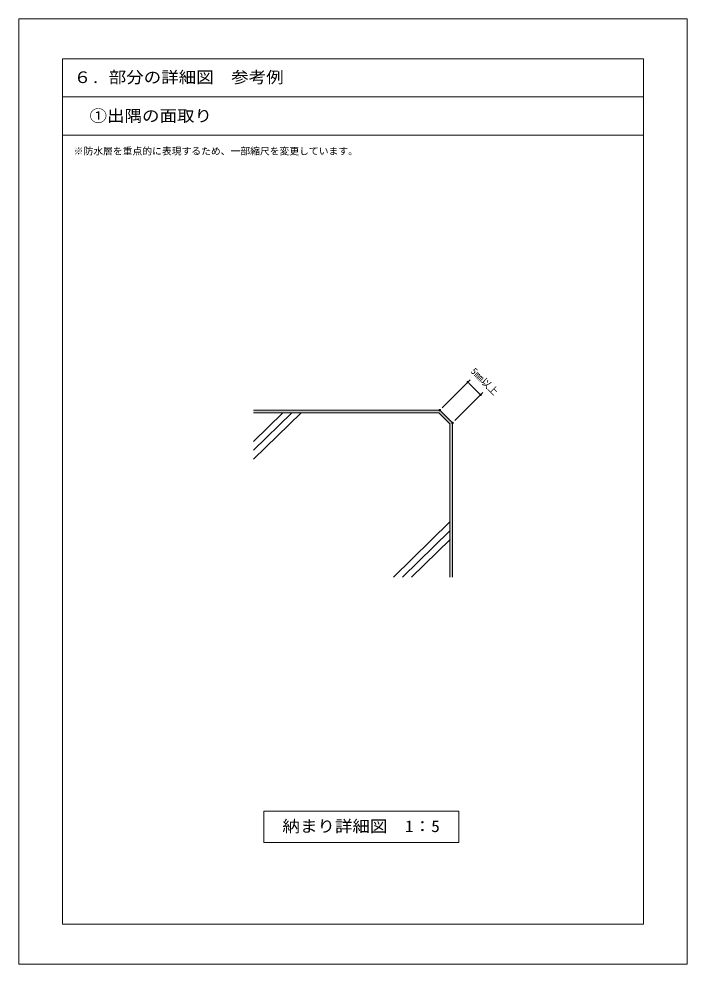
# Model space of a CAD drawing. Units: millimetres, scale not verified. Extents: x -505 to 545, y -737 to 748.
import ezdxf
from ezdxf.enums import TextEntityAlignment as Align

# ---------------------------------------------------------------- set-up
doc = ezdxf.new("R2010")
doc.units = ezdxf.units.MM
doc.header["$LTSCALE"] = 5
doc.header["$PDMODE"] = 32
doc.header["$PDSIZE"] = 2.5
for name, color, linetype, lineweight in [('0-0_0', 6, 'Continuous', 18), ('0-1_WAKU', 6, 'Continuous', 18), ('0-2_KUTAI', 7, 'Continuous', 18)]:
    doc.layers.add(name, color=color, linetype=linetype, lineweight=lineweight)
doc.styles.add('ＭＳ ゴシック', font='')
doc.styles.get('ＭＳ ゴシック').set_extended_font_data('MS Gothic')

# ---------------------------------------------------------------- blocks, each defined once
blk = doc.blocks.new('_DOT')
at = {"layer": '0-0_0', "color": 7}
for p, q in [((-0.833, 0), (-1.667, 0)), ((0.417, 0), (-0.417, 0))]:
    blk.add_line(p, q, dxfattribs=at)
blk.add_circle((0, 0), 0.417, dxfattribs=at)
blk = doc.blocks.new('block1')
at = {"layer": '0-2_KUTAI', "color": 1}
for p, q in [((-29.916, -7.916), (14.139, 36.139)), ((-9.916, -27.916), (34.139, 16.139)), ((14.139, 29.068), (27.068, 16.139))]:
    blk.add_line(p, q, dxfattribs=at)
at = {"layer": '0-2_KUTAI', "color": 2}
blk.add_line((-33.452, -11.452), (-13.452, -31.452), dxfattribs=at)
at = {"layer": '0-2_KUTAI', "color": 4}
blk.add_line((-17.452, -33.109), (-35.109, -15.452), dxfattribs=at)
at = {"layer": '0-2_KUTAI'}
for p in [(30.603, 12.603), (-33.452, -11.452), (-13.452, -31.452)]:
    blk.add_point(p, dxfattribs=at)
at = {"layer": '0-2_KUTAI', "xscale": 3, "yscale": 3}
for p, rotation in [((10.603, 32.603), 135), ((30.603, 12.603), 315)]:
    blk.add_blockref('_DOT', p, dxfattribs=dict(at, rotation=rotation))
at = {"layer": '0-2_KUTAI', "style": 'ＭＳ ゴシック'}
blk.add_text('5mm以上', height=11, rotation=315, dxfattribs=at).set_placement((11.948, 46.264), align=Align.BOTTOM_LEFT)

msp = doc.modelspace()

# ---------------------------------------------------------------- linework, layer by layer
at = {"layer": '0-0_0'}
for p, q in [((-436.285, 685.928), (-436.285, -674.072)), ((476.215, 685.928), (-436.285, 685.928)), ((476.215, 685.928), (476.215, -674.072)), ((476.215, 625.928), (-436.285, 625.928)), ((476.215, 565.928), (-436.285, 565.928)), ((476.215, -674.072), (-436.285, -674.072))]:
    msp.add_line(p, q, dxfattribs=at)
at = {"layer": '0-0_0', "color": 7}
msp.add_lwpolyline([(-505.035, -736.572), (544.965, -736.572), (544.965, 748.428), (-505.035, 748.428)], close=True, dxfattribs=at)
at = {"layer": '0-1_WAKU'}
for p, q in [((-436.285, 685.928), (-436.285, -674.072)), ((476.215, 685.928), (-436.285, 685.928)), ((476.215, 685.928), (476.215, -674.072)), ((476.215, -674.072), (-436.285, -674.072))]:
    msp.add_line(p, q, dxfattribs=at)
at = {"layer": '0-2_KUTAI', "color": 2}
for p, q in [((-136.375, 133.749), (156.348, 133.749)), ((176.348, 113.749), (176.348, -128.679))]:
    msp.add_line(p, q, dxfattribs=at)
at = {"layer": '0-2_KUTAI', "color": 4}
for p, q in [((-136.375, 84.694), (-90.281, 129.749)), ((-136.375, 70.71), (-75.974, 129.749)), ((-136.375, 56.727), (-61.668, 129.749)), ((154.691, 129.749), (-136.375, 129.749)), ((172.348, -128.679), (172.348, 112.092)), ((83.398, -128.679), (172.348, -41.735)), ((97.704, -128.679), (172.348, -55.719)), ((112.011, -128.679), (172.46, -69.593)), ((-119.904, -545.602), (186.12, -545.602))]:
    msp.add_line(p, q, dxfattribs=at)
msp.add_lwpolyline([(-119.904, -496.376), (186.12, -496.376), (186.12, -545.602), (-119.904, -545.602)], close=True, dxfattribs=at)
at = {"layer": '0-2_KUTAI'}
for points in [[(-136.375, 133.749), (-136.375, 129.749), (154.691, 129.749)], [(156.348, 133.749), (-136.375, 133.749), (154.691, 129.749)], [(156.348, 133.749), (154.691, 129.749), (172.348, 112.092)], [(172.348, 112.092), (176.348, 113.749), (156.348, 133.749)], [(172.348, -128.679), (176.348, -128.679), (176.348, 113.749)], [(172.348, 112.092), (172.348, -128.679), (176.348, 113.749)]]:
    msp.add_solid(points, dxfattribs=at)

# ---------------------------------------------------------------- block references
msp.add_blockref('block1', (189.799, 145.201), dxfattribs=at)

# ---------------------------------------------------------------- texts
at = {"layer": '0-0_0', "color": 7, "style": 'ＭＳ ゴシック'}
msp.add_text('※防水層を重点的に表現するため、一部縮尺を変更しています。', height=11, dxfattribs=at).set_placement((-418.898, 531.89), align=Align.BOTTOM_LEFT)
at = {"layer": '0-2_KUTAI', "style": 'ＭＳ ゴシック', "width": 1.1}
for s, p in [('６. 部分の詳細図\u3000参考例', (-418.898, 642.126)), ('①出隅の面取り', (-394.094, 581.496)), ('納まり詳細図\u30001：5', (-90.945, -534.646))]:
    msp.add_text(s, height=18.33, dxfattribs=at).set_placement(p, align=Align.BOTTOM_LEFT)

doc.saveas('drawing.dxf')
